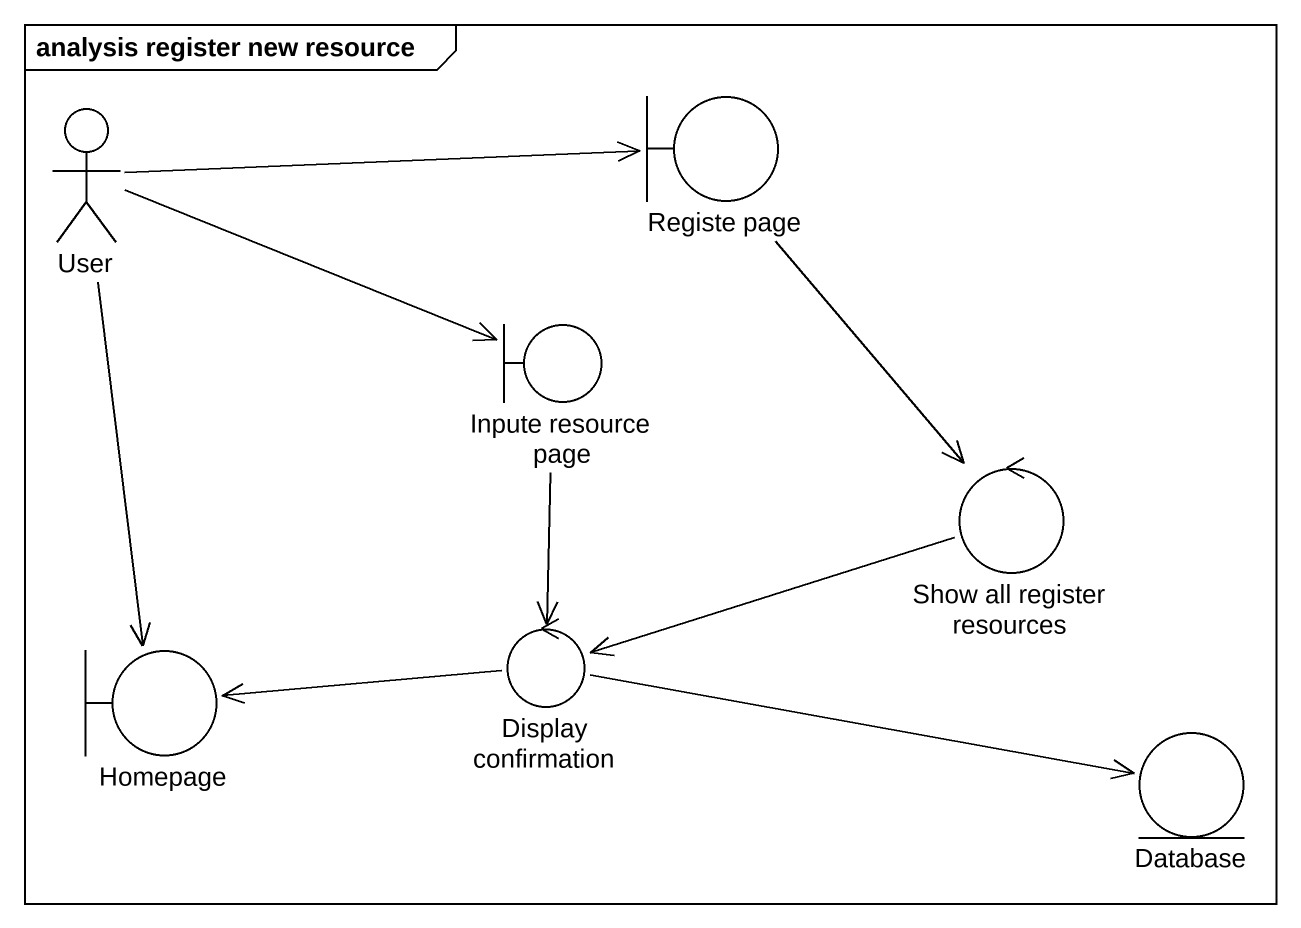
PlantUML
@startuml
mainframe analysis register new resource
actor User
boundary "Registe page" as Registe_page
boundary "Inpute resource page" as Inpute_resource_page
control "Show all register resources" as Show_all_register_resources
boundary Homepage
control "Display confirmation" as Display_confirmation
entity "Database" as Database_
User -right-> Registe_page
User -right-> Inpute_resource_page
User --> Homepage
Registe_page --> Show_all_register_resources
Inpute_resource_page --> Display_confirmation
Show_all_register_resources -left-> Display_confirmation
Display_confirmation -left-> Homepage
Display_confirmation -right-> Database_
@enduml
